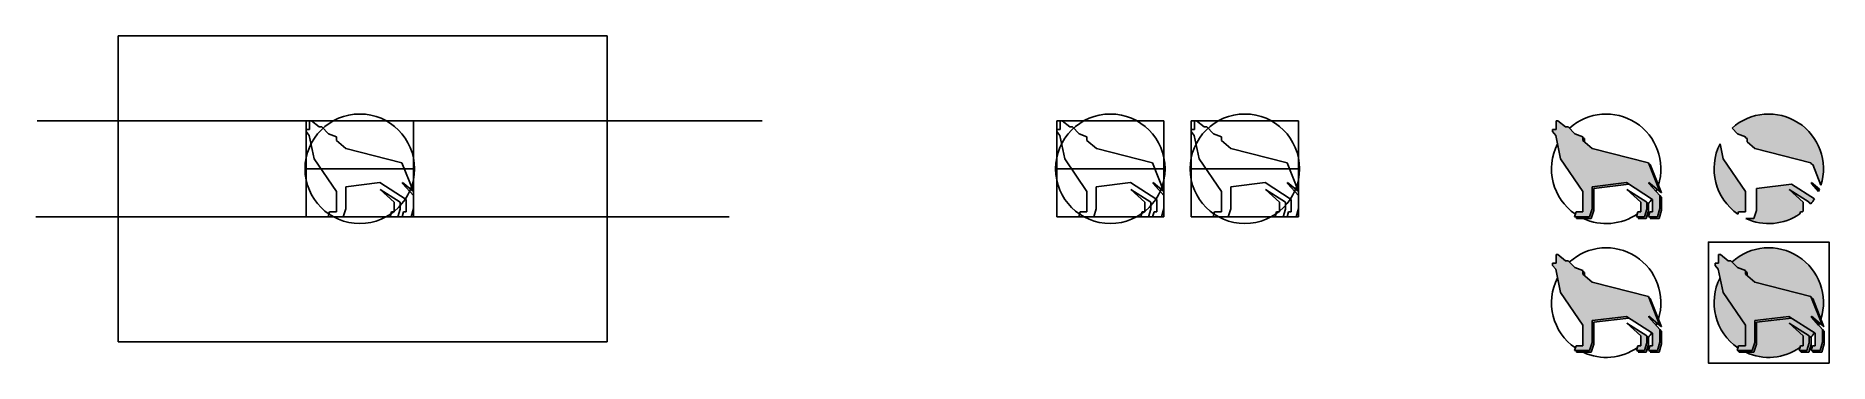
# Model space of a CAD drawing. Header units: metres. Extents: x 1.8 to 79.1, y 0.6 to 14.7.
import ezdxf

# ---------------------------------------------------------------- set-up
doc = ezdxf.new("R2010")
doc.units = ezdxf.units.M
picture_1 = doc.add_image_def('image1.png', size_in_pixel=(922, 576))

msp = doc.modelspace()

# ---------------------------------------------------------------- hatches: boundary and pattern name
h = msp.add_hatch(color=256)
h.dxf.hatch_style = 1
h.paths.add_polyline_path([(68.873, 9.844), (68.463, 10.193), (68.463, 10.344), (68.126, 10.475), (67.838, 10.769), (67.722, 10.769), (67.392, 11.036), (67.309, 11.036), (67.309, 10.666), (67.162, 10.666), (67.162, 10.568), (67.296, 10.404), (67.507, 9.399), (68.464, 8.002), (68.464, 7.116), (68.171, 7.116), (68.111, 6.906), (68.751, 6.906), (68.865, 7.257), (68.865, 8.201), (70.341, 8.377), (71.469, 7.658), (71.469, 7.116), (71.351, 7.116), (71.292, 6.906), (71.677, 6.906), (71.778, 7.269), (71.778, 7.819), (71.31, 8.346), (71.31, 8.385), (71.778, 7.99), (71.287, 9.227)])
h.paths.add_polyline_path([(71.216, 7.54), (70.355, 8.086), (70.957, 7.539), (70.957, 7.116), (70.838, 7.116), (70.778, 6.906), (71.115, 6.906), (71.216, 7.238)], flags=17)
at = {"true_color": 0xdddedf}
h = msp.add_hatch(color=254, dxfattribs=at)
h.dxf.hatch_style = 1
h.paths.add_polyline_path([(74.89, 10.717), (75.127, 10.475), (75.464, 10.344), (75.464, 10.301), (75.54, 10.271), (75.54, 10.128), (75.874, 9.844), (78.288, 9.227), (78.312, 9.167), (78.364, 9.154), (78.718, 8.262, 0.764941)])
h = msp.add_hatch(color=8)
h.dxf.hatch_style = 1
h.paths.add_polyline_path([(68.941, 7.184), (68.941, 8.128), (70.449, 8.308), (70.341, 8.377), (68.865, 8.201), (68.865, 7.257), (68.751, 6.906), (68.208, 6.906), (68.187, 6.833), (68.827, 6.833)])
h.paths.add_polyline_path([(71.292, 7.467), (71.216, 7.515), (71.216, 7.238), (71.115, 6.906), (70.875, 6.906), (70.854, 6.833), (71.19, 6.833), (71.292, 7.165)])
h.paths.add_polyline_path([(71.854, 7.197), (71.854, 7.733), (71.778, 7.819), (71.778, 7.269), (71.677, 6.906), (71.388, 6.906), (71.367, 6.833), (71.753, 6.833)])
h.paths.add_polyline_path([(71.363, 9.154), (71.311, 9.167), (71.778, 7.99), (71.848, 7.931)])
h.paths.add_polyline_path([(68.539, 10.271), (68.463, 10.301), (68.463, 10.193), (68.539, 10.128)])
h = msp.add_hatch(color=254, dxfattribs=at)
h.dxf.hatch_style = 1
h.paths.add_polyline_path([(74.508, 9.399), (74.373, 10.042, 0.377941), (75.145, 7.023), (75.172, 7.116), (75.465, 7.116), (75.465, 8.002)])
h = msp.add_hatch(color=254, dxfattribs=at)
h.dxf.hatch_style = 1
h.paths.add_polyline_path([(77.958, 7.539), (77.356, 8.086), (78.217, 7.54), (78.217, 7.515), (78.288, 7.471, 0.027259), (78.44, 7.677), (77.45, 8.308), (75.942, 8.128), (75.942, 7.184), (75.828, 6.833), (75.481, 6.833, 0.266361), (77.816, 7.037), (77.839, 7.116), (77.923, 7.116, 0.00474), (77.958, 7.144)])
h = msp.add_hatch(color=254, dxfattribs=at)
h.dxf.hatch_style = 1
h.paths.add_polyline_path([(78.311, 8.385), (78.311, 8.346), (78.618, 8, 0.010652), (78.657, 8.093)])
h = msp.add_hatch(color=254, dxfattribs=at)
h.dxf.hatch_style = 1
h.paths.add_polyline_path([(74.89, 4.965), (75.127, 4.723), (75.464, 4.592), (75.464, 4.549), (75.54, 4.519), (75.54, 4.376), (75.874, 4.092), (78.288, 3.475), (78.312, 3.415), (78.364, 3.402), (78.718, 2.51, 0.764941)])
h = msp.add_hatch(color=256)
h.dxf.hatch_style = 1
h.paths.add_polyline_path([(68.873, 4.092), (68.463, 4.441), (68.463, 4.592), (68.126, 4.723), (67.838, 5.017), (67.722, 5.017), (67.392, 5.284), (67.309, 5.284), (67.309, 4.915), (67.162, 4.915), (67.162, 4.816), (67.296, 4.652), (67.507, 3.647), (68.464, 2.25), (68.464, 1.364), (68.171, 1.364), (68.111, 1.154), (68.751, 1.154), (68.865, 1.505), (68.865, 2.449), (70.341, 2.625), (71.469, 1.906), (71.469, 1.364), (71.351, 1.364), (71.292, 1.154), (71.677, 1.154), (71.778, 1.518), (71.778, 2.067), (71.31, 2.595), (71.31, 2.633), (71.778, 2.238), (71.287, 3.475)])
h.paths.add_polyline_path([(71.216, 1.788), (70.355, 2.334), (70.957, 1.787), (70.957, 1.364), (70.838, 1.364), (70.778, 1.154), (71.115, 1.154), (71.216, 1.486)], flags=17)
at = {"true_color": 0x000000}
h = msp.add_hatch(color=18, dxfattribs=at)
h.dxf.hatch_style = 1
h.paths.add_polyline_path([(75.874, 4.092), (75.464, 4.441), (75.464, 4.592), (75.127, 4.723), (74.839, 5.017), (74.723, 5.017), (74.393, 5.284), (74.31, 5.284), (74.31, 4.915), (74.163, 4.915), (74.163, 4.816), (74.297, 4.652), (74.508, 3.647), (75.465, 2.25), (75.465, 1.364), (75.172, 1.364), (75.112, 1.154), (75.752, 1.154), (75.866, 1.505), (75.866, 2.449), (77.342, 2.625), (78.47, 1.906), (78.47, 1.364), (78.352, 1.364), (78.293, 1.154), (78.678, 1.154), (78.779, 1.518), (78.779, 2.067), (78.311, 2.595), (78.311, 2.633), (78.779, 2.238), (78.288, 3.475)])
h.paths.add_polyline_path([(78.217, 1.788), (77.356, 2.334), (77.958, 1.787), (77.958, 1.364), (77.839, 1.364), (77.779, 1.154), (78.116, 1.154), (78.217, 1.486)], flags=17)
h = msp.add_hatch(color=8)
h.dxf.hatch_style = 1
h.paths.add_polyline_path([(68.941, 1.432), (68.941, 2.376), (70.449, 2.556), (70.341, 2.625), (68.865, 2.449), (68.865, 1.505), (68.751, 1.154), (68.208, 1.154), (68.187, 1.081), (68.827, 1.081)])
h.paths.add_polyline_path([(71.292, 1.715), (71.216, 1.763), (71.216, 1.486), (71.115, 1.154), (70.875, 1.154), (70.854, 1.081), (71.19, 1.081), (71.292, 1.413)])
h.paths.add_polyline_path([(71.854, 1.445), (71.854, 1.982), (71.778, 2.067), (71.778, 1.518), (71.677, 1.154), (71.388, 1.154), (71.367, 1.081), (71.753, 1.081)])
h.paths.add_polyline_path([(71.363, 3.402), (71.311, 3.415), (71.778, 2.238), (71.848, 2.179)])
h.paths.add_polyline_path([(68.539, 4.519), (68.463, 4.549), (68.463, 4.441), (68.539, 4.376)])
at = {"true_color": 0xdddedf}
h = msp.add_hatch(color=254, dxfattribs=at)
h.dxf.hatch_style = 1
h.paths.add_polyline_path([(74.508, 3.647), (74.373, 4.29, 0.377941), (75.145, 1.271), (75.172, 1.364), (75.465, 1.364), (75.465, 2.25)])
h = msp.add_hatch(color=8)
h.dxf.hatch_style = 1
h.paths.add_polyline_path([(75.942, 1.432), (75.942, 2.376), (77.45, 2.556), (77.342, 2.625), (75.866, 2.449), (75.866, 1.505), (75.752, 1.154), (75.209, 1.154), (75.188, 1.081), (75.828, 1.081)])
h.paths.add_polyline_path([(78.293, 1.715), (78.217, 1.763), (78.217, 1.486), (78.116, 1.154), (77.876, 1.154), (77.855, 1.081), (78.192, 1.081), (78.293, 1.413)])
h.paths.add_polyline_path([(78.855, 1.445), (78.855, 1.982), (78.779, 2.067), (78.779, 1.518), (78.678, 1.154), (78.389, 1.154), (78.369, 1.081), (78.754, 1.081)])
h.paths.add_polyline_path([(78.364, 3.402), (78.312, 3.415), (78.779, 2.238), (78.849, 2.179)])
h.paths.add_polyline_path([(75.54, 4.519), (75.464, 4.549), (75.464, 4.441), (75.54, 4.376)])
h = msp.add_hatch(color=254, dxfattribs=at)
h.dxf.hatch_style = 1
h.paths.add_polyline_path([(77.958, 1.787), (77.356, 2.334), (78.217, 1.788), (78.217, 1.763), (78.288, 1.719, 0.027259), (78.44, 1.925), (77.45, 2.556), (75.942, 2.376), (75.942, 1.432), (75.828, 1.081), (75.481, 1.081, 0.266361), (77.816, 1.285), (77.839, 1.364), (77.923, 1.364, 0.00474), (77.958, 1.392)])
h = msp.add_hatch(color=254, dxfattribs=at)
h.dxf.hatch_style = 1
h.paths.add_polyline_path([(78.311, 2.633), (78.311, 2.595), (78.618, 2.249, 0.010652), (78.657, 2.341)])

# ---------------------------------------------------------------- linework, layer by layer
at = {"color": 1}
for p, q in [((13.484, 11.036), (13.484, 6.906)), ((13.631, 10.666), (13.631, 11.036)), ((13.714, 11.036), (14.044, 10.769)), ((18.1, 11.036), (18.1, 6.906)), ((45.809, 11.036), (45.809, 6.906)), ((45.955, 10.666), (45.955, 11.036)), ((46.038, 11.036), (46.369, 10.769)), ((50.424, 11.036), (50.424, 6.906)), ((51.599, 11.036), (51.599, 6.906)), ((51.746, 10.666), (51.746, 11.036)), ((51.829, 11.036), (52.159, 10.769)), ((56.215, 11.036), (56.215, 6.906)), ((13.484, 10.666), (13.631, 10.666)), ((13.618, 10.404), (13.484, 10.568)), ((13.829, 9.399), (13.618, 10.404)), ((14.044, 10.769), (14.16, 10.769)), ((14.16, 10.769), (14.448, 10.475)), ((14.448, 10.475), (14.785, 10.344)), ((14.785, 10.344), (14.785, 10.193)), ((14.785, 10.193), (15.195, 9.844)), ((45.809, 10.666), (45.955, 10.666)), ((45.942, 10.404), (45.809, 10.568)), ((46.153, 9.399), (45.942, 10.404)), ((46.369, 10.769), (46.484, 10.769)), ((46.484, 10.769), (46.773, 10.475)), ((46.773, 10.475), (47.11, 10.344)), ((47.11, 10.344), (47.11, 10.193)), ((47.11, 10.193), (47.519, 9.844)), ((51.599, 10.666), (51.746, 10.666)), ((51.733, 10.404), (51.599, 10.568)), ((51.944, 9.399), (51.733, 10.404)), ((52.159, 10.769), (52.275, 10.769)), ((52.275, 10.769), (52.564, 10.475)), ((52.564, 10.475), (52.9, 10.344)), ((52.9, 10.344), (52.9, 10.193)), ((52.9, 10.193), (53.31, 9.844)), ((14.786, 8.002), (13.829, 9.399)), ((15.195, 9.844), (17.609, 9.227)), ((47.11, 8.002), (46.153, 9.399)), ((47.519, 9.844), (49.934, 9.227)), ((52.901, 8.002), (51.944, 9.399)), ((53.31, 9.844), (55.725, 9.227)), ((13.484, 8.971), (18.1, 8.971)), ((17.609, 9.227), (18.1, 7.99)), ((45.809, 8.971), (50.424, 8.971)), ((49.934, 9.227), (50.424, 7.99)), ((51.599, 8.971), (56.215, 8.971)), ((55.725, 9.227), (56.215, 7.99)), ((14.786, 7.116), (14.786, 8.002)), ((15.187, 8.201), (16.663, 8.377)), ((15.187, 7.257), (15.187, 8.201)), ((17.791, 7.658), (16.663, 8.377)), ((17.538, 7.54), (16.676, 8.086)), ((16.676, 8.086), (17.279, 7.539)), ((18.1, 7.99), (17.632, 8.385)), ((17.632, 8.385), (17.632, 8.346)), ((17.632, 8.346), (18.1, 7.819)), ((47.11, 7.116), (47.11, 8.002)), ((47.511, 8.201), (48.987, 8.377)), ((47.511, 7.257), (47.511, 8.201)), ((50.116, 7.658), (48.987, 8.377)), ((49.863, 7.54), (49.001, 8.086)), ((49.001, 8.086), (49.604, 7.539)), ((50.424, 7.99), (49.956, 8.385)), ((49.956, 8.385), (49.956, 8.346)), ((49.956, 8.346), (50.424, 7.819)), ((52.901, 7.116), (52.901, 8.002)), ((53.302, 8.201), (54.778, 8.377)), ((53.302, 7.257), (53.302, 8.201)), ((55.907, 7.658), (54.778, 8.377)), ((55.653, 7.54), (54.792, 8.086)), ((54.792, 8.086), (55.395, 7.539)), ((56.215, 7.99), (55.747, 8.385)), ((55.747, 8.385), (55.747, 8.346)), ((55.747, 8.346), (56.215, 7.819)), ((14.433, 6.906), (14.493, 7.116)), ((14.493, 7.116), (14.786, 7.116)), ((15.073, 6.906), (15.187, 7.257)), ((17.1, 6.906), (17.159, 7.116)), ((17.159, 7.116), (17.279, 7.116)), ((17.279, 7.539), (17.279, 7.116)), ((17.437, 6.906), (17.538, 7.238)), ((17.538, 7.238), (17.538, 7.54)), ((17.614, 6.906), (17.673, 7.116)), ((17.673, 7.116), (17.791, 7.116)), ((17.791, 7.116), (17.791, 7.658)), ((17.999, 6.906), (18.1, 7.269)), ((46.758, 6.906), (46.817, 7.116)), ((46.817, 7.116), (47.11, 7.116)), ((47.398, 6.906), (47.511, 7.257)), ((49.425, 6.906), (49.484, 7.116)), ((49.484, 7.116), (49.604, 7.116)), ((49.604, 7.539), (49.604, 7.116)), ((49.761, 6.906), (49.863, 7.238)), ((49.863, 7.238), (49.863, 7.54)), ((49.938, 6.906), (49.997, 7.116)), ((49.997, 7.116), (50.116, 7.116)), ((50.116, 7.116), (50.116, 7.658)), ((50.323, 6.906), (50.424, 7.269)), ((52.549, 6.906), (52.608, 7.116)), ((52.608, 7.116), (52.901, 7.116)), ((53.189, 6.906), (53.302, 7.257)), ((55.215, 6.906), (55.275, 7.116)), ((55.275, 7.116), (55.395, 7.116)), ((55.395, 7.539), (55.395, 7.116)), ((55.552, 6.906), (55.653, 7.238)), ((55.653, 7.238), (55.653, 7.54)), ((55.729, 6.906), (55.788, 7.116)), ((55.788, 7.116), (55.907, 7.116)), ((55.907, 7.116), (55.907, 7.658)), ((56.114, 6.906), (56.215, 7.269))]:
    msp.add_line(p, q, dxfattribs=at)
at = {"color": 7}
for p, q in [((67.309, 10.666), (67.309, 11.036)), ((67.392, 11.036), (67.722, 10.769)), ((67.162, 10.666), (67.162, 10.568)), ((67.162, 10.666), (67.309, 10.666)), ((67.296, 10.404), (67.162, 10.568)), ((67.507, 9.399), (67.296, 10.404)), ((67.722, 10.769), (67.838, 10.769)), ((67.838, 10.769), (68.126, 10.475)), ((68.126, 10.475), (68.463, 10.344)), ((68.463, 10.344), (68.463, 10.193)), ((68.463, 10.193), (68.873, 9.844)), ((68.464, 8.002), (67.507, 9.399)), ((68.873, 9.844), (71.287, 9.227)), ((71.287, 9.227), (71.778, 7.99)), ((68.464, 7.116), (68.464, 8.002)), ((68.865, 8.201), (70.341, 8.377)), ((68.865, 7.257), (68.865, 8.201)), ((71.469, 7.658), (70.341, 8.377)), ((71.216, 7.54), (70.355, 8.086)), ((70.355, 8.086), (70.957, 7.539)), ((71.778, 7.99), (71.31, 8.385)), ((71.31, 8.385), (71.31, 8.346)), ((71.31, 8.346), (71.778, 7.819)), ((71.778, 7.819), (71.778, 7.269)), ((68.111, 6.906), (68.171, 7.116)), ((68.171, 7.116), (68.464, 7.116)), ((68.751, 6.906), (68.865, 7.257)), ((70.778, 6.906), (70.838, 7.116)), ((70.838, 7.116), (70.957, 7.116)), ((70.957, 7.539), (70.957, 7.116)), ((71.115, 6.906), (71.216, 7.238)), ((71.216, 7.238), (71.216, 7.54)), ((71.292, 6.906), (71.351, 7.116)), ((71.351, 7.116), (71.469, 7.116)), ((71.469, 7.116), (71.469, 7.658)), ((71.677, 6.906), (71.778, 7.269)), ((67.162, 4.915), (67.162, 4.816)), ((67.162, 4.915), (67.309, 4.915)), ((67.296, 4.652), (67.162, 4.816)), ((67.507, 3.647), (67.296, 4.652)), ((67.309, 4.915), (67.309, 5.284)), ((67.392, 5.284), (67.722, 5.017)), ((67.722, 5.017), (67.838, 5.017)), ((67.838, 5.017), (68.126, 4.723)), ((68.126, 4.723), (68.463, 4.592)), ((68.463, 4.592), (68.463, 4.441)), ((68.463, 4.441), (68.873, 4.092)), ((68.873, 4.092), (71.287, 3.475)), ((68.464, 2.25), (67.507, 3.647)), ((71.287, 3.475), (71.778, 2.238)), ((68.865, 2.449), (70.341, 2.625)), ((68.865, 1.505), (68.865, 2.449)), ((71.469, 1.906), (70.341, 2.625)), ((71.216, 1.788), (70.355, 2.334)), ((70.355, 2.334), (70.957, 1.787)), ((71.778, 2.238), (71.31, 2.633)), ((71.31, 2.633), (71.31, 2.595)), ((71.31, 2.595), (71.778, 2.067)), ((68.464, 1.364), (68.464, 2.25)), ((70.957, 1.787), (70.957, 1.364)), ((71.216, 1.486), (71.216, 1.788)), ((71.469, 1.364), (71.469, 1.906)), ((71.778, 2.067), (71.778, 1.518)), ((68.111, 1.154), (68.171, 1.364)), ((68.171, 1.364), (68.464, 1.364)), ((68.751, 1.154), (68.865, 1.505)), ((70.778, 1.154), (70.838, 1.364)), ((70.838, 1.364), (70.957, 1.364)), ((71.115, 1.154), (71.216, 1.486)), ((71.292, 1.154), (71.351, 1.364)), ((71.351, 1.364), (71.469, 1.364)), ((71.677, 1.154), (71.778, 1.518))]:
    msp.add_line(p, q, dxfattribs=at)
at = {"color": 8}
for p, q in [((68.463, 10.301), (68.539, 10.271)), ((68.539, 10.271), (68.539, 10.128)), ((71.311, 9.167), (71.363, 9.154)), ((71.363, 9.154), (71.848, 7.931)), ((68.941, 8.128), (70.449, 8.308)), ((68.941, 7.184), (68.941, 8.128)), ((71.848, 7.931), (71.778, 7.99)), ((71.778, 7.819), (71.854, 7.733)), ((71.854, 7.733), (71.854, 7.197)), ((68.827, 6.833), (68.941, 7.184)), ((71.19, 6.833), (71.292, 7.165)), ((71.292, 7.467), (71.216, 7.515)), ((71.292, 7.165), (71.292, 7.467)), ((71.753, 6.833), (71.854, 7.197)), ((68.187, 6.833), (68.208, 6.906)), ((68.187, 6.833), (68.827, 6.833)), ((70.854, 6.833), (70.875, 6.906)), ((70.854, 6.833), (71.19, 6.833)), ((71.367, 6.833), (71.388, 6.906)), ((71.367, 6.833), (71.753, 6.833)), ((68.463, 4.549), (68.539, 4.519)), ((68.539, 4.519), (68.539, 4.376)), ((75.464, 4.549), (75.54, 4.519)), ((75.54, 4.519), (75.54, 4.376)), ((71.311, 3.415), (71.363, 3.402)), ((71.363, 3.402), (71.848, 2.179)), ((78.312, 3.415), (78.364, 3.402)), ((78.364, 3.402), (78.849, 2.179)), ((68.941, 2.376), (70.449, 2.556)), ((68.941, 1.432), (68.941, 2.376)), ((75.942, 2.376), (77.45, 2.556)), ((75.942, 1.432), (75.942, 2.376)), ((71.292, 1.715), (71.216, 1.763)), ((71.292, 1.413), (71.292, 1.715)), ((71.848, 2.179), (71.778, 2.238)), ((71.778, 2.067), (71.854, 1.982)), ((71.854, 1.982), (71.854, 1.445)), ((78.293, 1.715), (78.217, 1.763)), ((78.293, 1.413), (78.293, 1.715)), ((78.849, 2.179), (78.779, 2.238)), ((78.779, 2.067), (78.855, 1.982)), ((78.855, 1.982), (78.855, 1.445)), ((68.187, 1.081), (68.208, 1.154)), ((68.187, 1.081), (68.827, 1.081)), ((68.827, 1.081), (68.941, 1.432)), ((70.854, 1.081), (70.875, 1.154)), ((70.854, 1.081), (71.19, 1.081)), ((71.19, 1.081), (71.292, 1.413)), ((71.367, 1.081), (71.388, 1.154)), ((71.367, 1.081), (71.753, 1.081)), ((71.753, 1.081), (71.854, 1.445)), ((75.188, 1.081), (75.209, 1.154)), ((75.188, 1.081), (75.828, 1.081)), ((75.828, 1.081), (75.942, 1.432)), ((77.855, 1.081), (77.876, 1.154)), ((77.855, 1.081), (78.192, 1.081)), ((78.192, 1.081), (78.293, 1.413)), ((78.369, 1.081), (78.389, 1.154)), ((78.369, 1.081), (78.754, 1.081)), ((78.754, 1.081), (78.855, 1.445))]:
    msp.add_line(p, q, dxfattribs=at)
at = {"color": 254, "true_color": 0xdddedf}
for p, q in [((74.508, 9.399), (74.373, 10.042)), ((74.89, 10.717), (75.127, 10.475)), ((75.127, 10.475), (75.464, 10.344)), ((75.464, 10.344), (75.464, 10.301)), ((75.464, 10.301), (75.54, 10.271)), ((75.54, 10.271), (75.54, 10.128)), ((75.54, 10.128), (75.874, 9.844)), ((75.465, 8.002), (74.508, 9.399)), ((75.874, 9.844), (78.288, 9.227)), ((78.288, 9.227), (78.312, 9.167)), ((78.312, 9.167), (78.364, 9.154)), ((78.364, 9.154), (78.718, 8.262)), ((75.465, 7.116), (75.465, 8.002)), ((75.942, 8.128), (77.45, 8.308)), ((75.942, 7.184), (75.942, 8.128)), ((78.217, 7.54), (77.356, 8.086)), ((77.356, 8.086), (77.958, 7.539)), ((78.44, 7.677), (77.45, 8.308)), ((78.657, 8.093), (78.311, 8.385)), ((78.311, 8.385), (78.311, 8.346)), ((78.311, 8.346), (78.618, 8)), ((75.145, 7.023), (75.172, 7.116)), ((75.172, 7.116), (75.465, 7.116)), ((75.828, 6.833), (75.942, 7.184)), ((77.816, 7.037), (77.839, 7.116)), ((77.839, 7.116), (77.923, 7.116)), ((77.958, 7.539), (77.958, 7.144)), ((78.217, 7.515), (78.217, 7.54)), ((78.288, 7.471), (78.217, 7.515)), ((75.481, 6.833), (75.828, 6.833)), ((78.657, 2.341), (78.311, 2.633)), ((78.311, 2.633), (78.311, 2.595)), ((78.657, 2.341), (78.311, 2.633)), ((78.311, 2.633), (78.311, 2.595)), ((78.657, 2.341), (78.311, 2.633)), ((78.311, 2.633), (78.311, 2.595)), ((78.311, 2.595), (78.618, 2.249)), ((78.311, 2.595), (78.618, 2.249)), ((78.311, 2.595), (78.618, 2.249))]:
    msp.add_line(p, q, dxfattribs=at)
at = {"color": 18, "true_color": 0x000000}
for p, q in [((74.163, 4.915), (74.163, 4.816)), ((74.163, 4.915), (74.31, 4.915)), ((74.297, 4.652), (74.163, 4.816)), ((74.508, 3.647), (74.297, 4.652)), ((74.31, 4.915), (74.31, 5.284)), ((74.393, 5.284), (74.723, 5.017)), ((74.723, 5.017), (74.839, 5.017)), ((74.839, 5.017), (75.127, 4.723)), ((75.127, 4.723), (75.464, 4.592)), ((75.464, 4.592), (75.464, 4.441)), ((75.464, 4.441), (75.874, 4.092)), ((75.874, 4.092), (78.288, 3.475)), ((75.465, 2.25), (74.508, 3.647)), ((78.288, 3.475), (78.779, 2.238)), ((75.866, 2.449), (77.342, 2.625)), ((75.866, 1.505), (75.866, 2.449)), ((78.47, 1.906), (77.342, 2.625)), ((78.217, 1.788), (77.356, 2.334)), ((77.356, 2.334), (77.958, 1.787)), ((78.779, 2.238), (78.311, 2.633)), ((78.311, 2.633), (78.311, 2.595)), ((78.311, 2.595), (78.779, 2.067)), ((75.465, 1.364), (75.465, 2.25)), ((77.958, 1.787), (77.958, 1.364)), ((78.217, 1.486), (78.217, 1.788)), ((78.47, 1.364), (78.47, 1.906)), ((78.779, 2.067), (78.779, 1.518)), ((75.112, 1.154), (75.172, 1.364)), ((75.172, 1.364), (75.465, 1.364)), ((75.752, 1.154), (75.866, 1.505)), ((77.779, 1.154), (77.839, 1.364)), ((77.839, 1.364), (77.958, 1.364)), ((78.116, 1.154), (78.217, 1.486)), ((78.293, 1.154), (78.352, 1.364)), ((78.352, 1.364), (78.47, 1.364)), ((78.678, 1.154), (78.779, 1.518))]:
    msp.add_line(p, q, dxfattribs=at)
at = {"color": 1}
for points in [[(1.905, 11.036), (33.12, 11.036)], [(45.809, 11.036), (50.424, 11.036)], [(51.599, 11.036), (56.215, 11.036)], [(1.844, 6.906), (31.705, 6.906)], [(45.809, 6.906), (50.424, 6.906)], [(51.599, 6.906), (56.215, 6.906)], [(76.471, 5.819), (79.071, 5.819), (79.071, 0.619), (73.871, 0.619), (73.871, 5.819), (76.471, 5.819)]]:
    msp.add_lwpolyline(points, dxfattribs=at)
at = {"color": 7}
for points in [[(67.309, 11.036), (67.392, 11.036)], [(68.111, 6.906), (68.751, 6.906)], [(70.778, 6.906), (71.115, 6.906)], [(71.292, 6.906), (71.677, 6.906)], [(67.309, 5.284), (67.392, 5.284)], [(68.111, 1.154), (68.751, 1.154)], [(70.778, 1.154), (71.115, 1.154)], [(71.292, 1.154), (71.677, 1.154)]]:
    msp.add_lwpolyline(points, dxfattribs=at)
at = {"color": 18, "true_color": 0x000000}
for points in [[(74.31, 5.284), (74.393, 5.284)], [(75.112, 1.154), (75.752, 1.154)], [(77.779, 1.154), (78.116, 1.154)], [(78.293, 1.154), (78.678, 1.154)]]:
    msp.add_lwpolyline(points, dxfattribs=at)
at = {"color": 4}
for centre in [(15.792, 8.971), (48.116, 8.971), (53.907, 8.971)]:
    msp.add_circle(centre, 2.356, dxfattribs=at)
at = {"color": 254, "true_color": 0xdddedf}
for centre, start, end in [((69.47, 8.971), 342.50227, 132.15764), ((76.471, 8.971), 342.50227, 132.15764), ((69.47, 8.971), 152.94407, 235.75857), ((76.471, 8.971), 152.94407, 235.75857), ((69.47, 8.971), 335.68045, 338.12159), ((76.471, 8.971), 335.68045, 338.12159), ((69.47, 8.971), 245.16111, 304.82145), ((69.47, 8.971), 308.06279, 309.14902), ((69.47, 8.971), 320.45232, 326.698), ((76.471, 8.971), 245.16111, 304.82145), ((76.471, 8.971), 308.06279, 309.14902), ((76.471, 8.971), 320.45232, 326.698), ((69.47, 3.219), 342.50227, 132.15764), ((76.471, 3.219), 342.50227, 132.15764), ((69.47, 3.219), 152.94407, 235.75857), ((76.471, 3.219), 152.94407, 235.75857), ((69.47, 3.219), 335.68045, 338.12159), ((76.471, 3.219), 335.68045, 338.12159), ((76.471, 3.219), 335.68045, 338.12159), ((76.471, 3.219), 335.68045, 338.12159), ((76.471, 3.219), 335.68045, 338.12159), ((69.47, 3.219), 320.45232, 326.698), ((76.471, 3.219), 320.45232, 326.698), ((69.47, 3.219), 245.16111, 304.82145), ((69.47, 3.219), 308.06279, 309.14902), ((76.471, 3.219), 245.16111, 304.82145), ((76.471, 3.219), 308.06279, 309.14902)]:
    msp.add_arc(centre, 2.356, start, end, dxfattribs=at)

# ---------------------------------------------------------------- pictures from other files: only their frames are drawn
image = msp.add_image(picture_1, insert=(5.388, 1.53), size_in_units=(21.056, 13.154))
image.dxf.flags = 7

doc.saveas('drawing.dxf')
